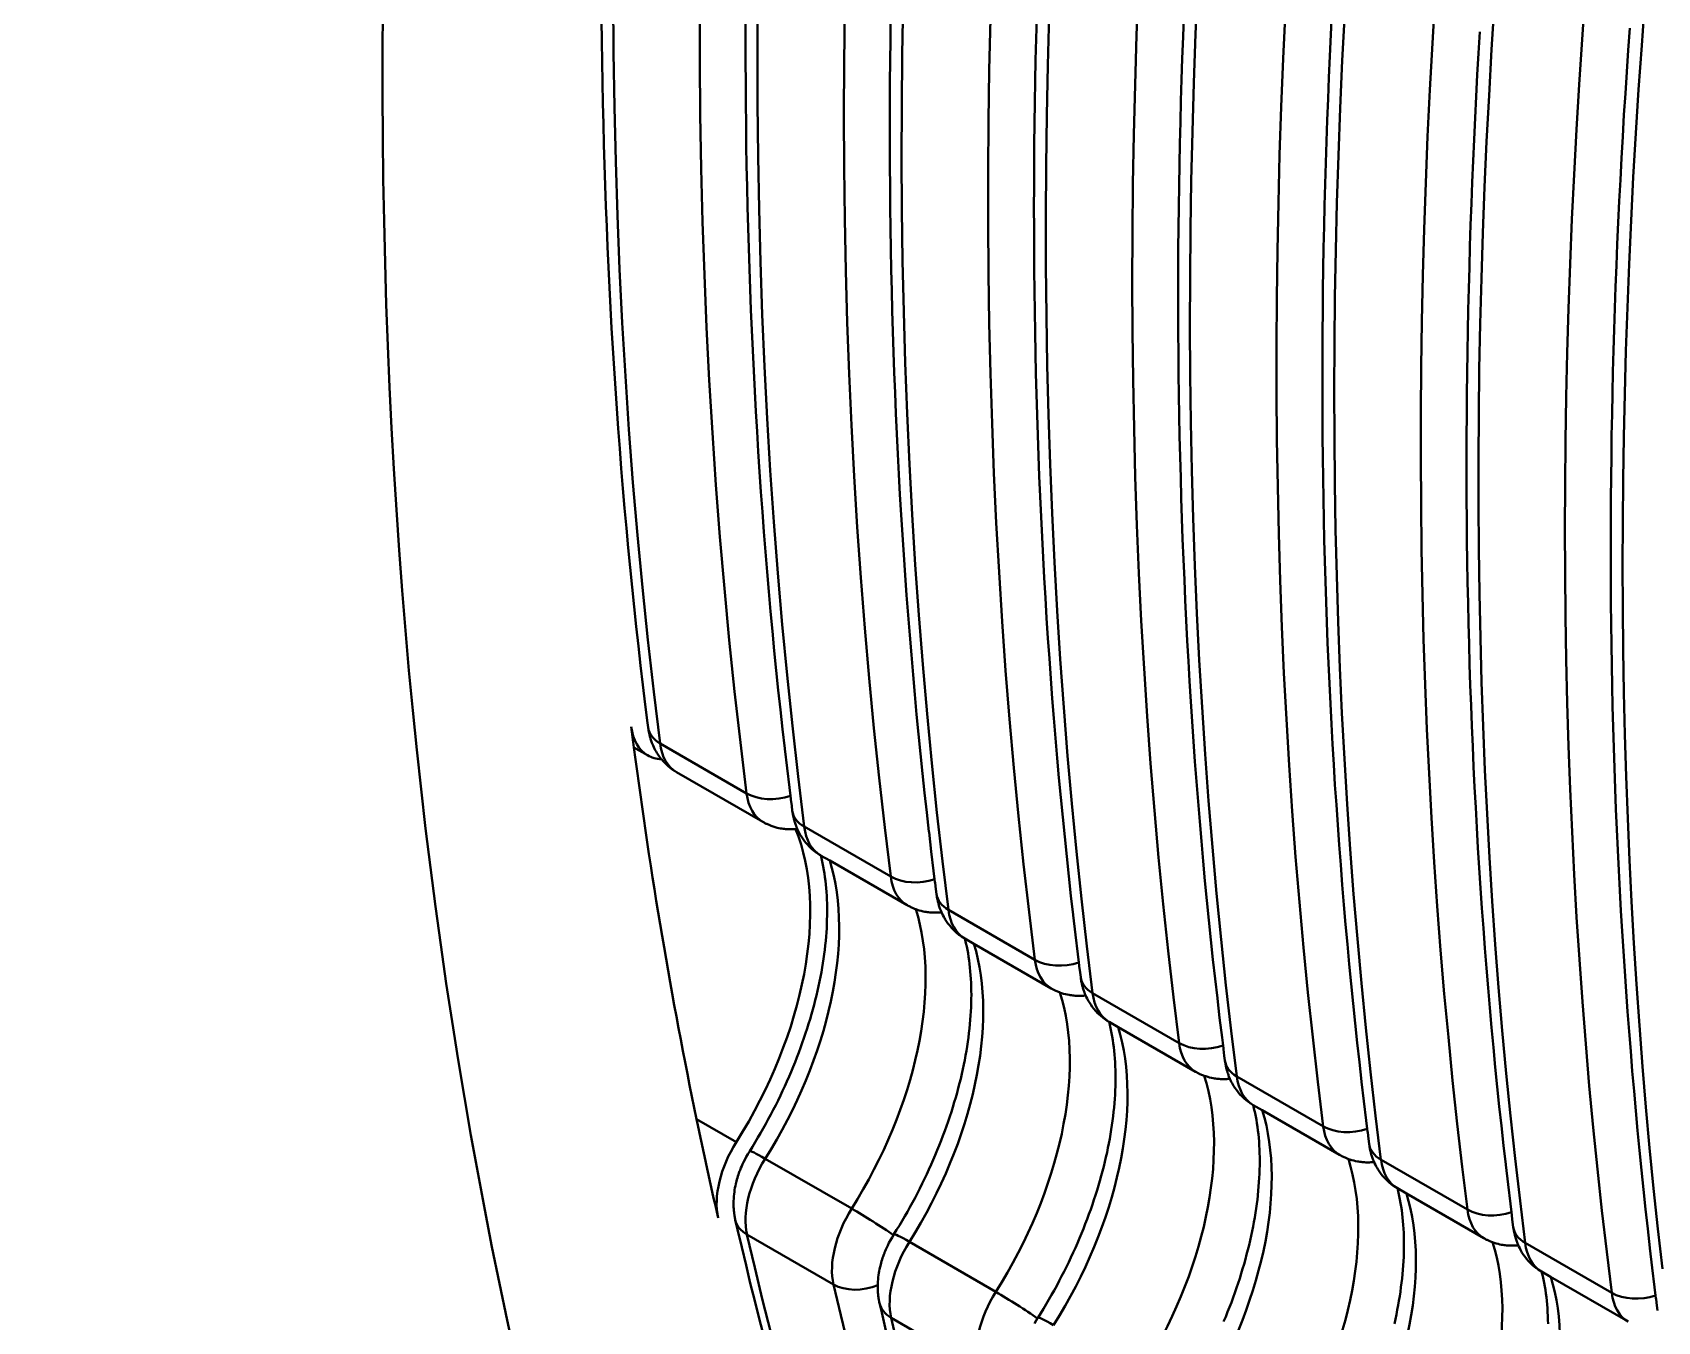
# Model space of a CAD drawing. Header units: millimetres. Extents: x 15 to 415, y 5 to 292.
# Drawn here: x 303.073 to 305.065, y 114.084 to 115.664 of the extents above; entities that cross this region are included whole.
import ezdxf

# ---------------------------------------------------------------- set-up
doc = ezdxf.new("R2010")
doc.units = ezdxf.units.MM
doc.layers.add('Geometries', color=7, linetype='Continuous')

msp = doc.modelspace()

# ---------------------------------------------------------------- linework, layer by layer
at = {"layer": 'Geometries', "linetype": 'Continuous', "lineweight": 40}
for p, q in [((303.9484, 114.7313), (303.8423, 114.7925)), ((303.8102, 114.7875), (303.827, 114.7779)), ((303.8624, 114.7574), (303.9684, 114.6962)), ((304.0022, 114.7282), (304.0026, 114.7249)), ((304.0028, 114.7238), (304.0026, 114.7249)), ((304.1252, 114.6292), (304.0191, 114.6905)), ((304.0391, 114.6554), (304.0392, 114.6553)), ((304.0392, 114.6553), (304.0503, 114.6489)), ((304.0503, 114.6489), (304.1452, 114.5941)), ((304.179, 114.6261), (304.1794, 114.6228)), ((304.1795, 114.6217), (304.1794, 114.6228)), ((304.3019, 114.5272), (304.1959, 114.5884)), ((304.2159, 114.5533), (304.216, 114.5533)), ((304.216, 114.5533), (304.2271, 114.5469)), ((304.2271, 114.5469), (304.322, 114.4921)), ((304.3558, 114.5241), (304.3562, 114.5207)), ((304.3563, 114.5196), (304.3562, 114.5207)), ((304.4787, 114.4251), (304.3726, 114.4863)), ((304.3927, 114.4513), (304.3928, 114.4512)), ((304.3928, 114.4512), (304.4038, 114.4448)), ((304.4038, 114.4448), (304.4988, 114.39)), ((304.5325, 114.422), (304.533, 114.4187)), ((304.5331, 114.4176), (304.533, 114.4187)), ((304.6555, 114.323), (304.5494, 114.3843)), ((304.5695, 114.3492), (304.5696, 114.3491)), ((304.5696, 114.3491), (304.5806, 114.3428)), ((304.5806, 114.3428), (304.6755, 114.288)), ((303.9359, 114.3038), (303.887, 114.332)), ((304.7093, 114.3199), (304.7097, 114.3166)), ((304.7099, 114.3155), (304.7097, 114.3166)), ((304.0773, 114.2222), (303.9712, 114.2834)), ((304.8323, 114.221), (304.7262, 114.2822)), ((304.7463, 114.2471), (304.7464, 114.2471)), ((304.7464, 114.2471), (304.7574, 114.2407)), ((304.7574, 114.2407), (304.8523, 114.1859)), ((304.8861, 114.2179), (304.8865, 114.2145)), ((304.8867, 114.2134), (304.8865, 114.2145)), ((303.9489, 114.1904), (304.055, 114.1292)), ((304.129, 114.1907), (304.1284, 114.1898)), ((304.2541, 114.1201), (304.148, 114.1814)), ((305.009, 114.1189), (304.903, 114.1801)), ((304.923, 114.1451), (304.9231, 114.145)), ((304.9231, 114.145), (304.9342, 114.1386)), ((304.9342, 114.1386), (305.0291, 114.0838)), ((305.0629, 114.1158), (305.0633, 114.1125)), ((305.0634, 114.1114), (305.0633, 114.1125)), ((304.1257, 114.0884), (304.2318, 114.0271)), ((304.3057, 114.0887), (304.3052, 114.0878))]:
    msp.add_line(p, q, dxfattribs=at)
at = {"layer": 'Geometries', "linetype": 'Continuous', "lineweight": 40, "flags": 128}
for points in [[(303.7707, 115.679), (303.771, 115.6535), (303.7713, 115.6281), (303.7717, 115.6027), (303.7722, 115.5773), (303.7728, 115.552), (303.7735, 115.5268), (303.7742, 115.5016), (303.775, 115.4764), (303.7759, 115.4513), (303.7769, 115.4263), (303.7779, 115.4012), (303.7791, 115.3763), (303.7803, 115.3514), (303.7816, 115.3265), (303.783, 115.3017), (303.7844, 115.2769), (303.786, 115.2522), (303.7876, 115.2276), (303.7893, 115.203), (303.791, 115.1784), (303.7929, 115.1539), (303.7948, 115.1295), (303.7968, 115.1051), (303.7989, 115.0808), (303.8011, 115.0565), (303.8033, 115.0322), (303.8057, 115.0081), (303.8081, 114.984), (303.8106, 114.9599), (303.8131, 114.9359), (303.8158, 114.9119), (303.8185, 114.888), (303.8213, 114.8642), (303.8242, 114.8404), (303.827, 114.8179), (303.8277, 114.812)], [(303.9472, 115.6794), (303.9472, 115.6537), (303.9472, 115.6281), (303.9473, 115.6025), (303.9475, 115.5769), (303.9477, 115.5515), (303.9481, 115.526), (303.9485, 115.5006), (303.949, 115.4753), (303.9496, 115.45), (303.9502, 115.4247), (303.951, 115.3995), (303.9518, 115.3744), (303.9527, 115.3492), (303.9537, 115.3242), (303.9547, 115.2992), (303.9559, 115.2742), (303.9571, 115.2493), (303.9584, 115.2245), (303.9597, 115.1996), (303.9612, 115.1749), (303.9627, 115.1502), (303.9643, 115.1255), (303.966, 115.1009), (303.9678, 115.0764), (303.9697, 115.0519), (303.9716, 115.0274), (303.9736, 115.003), (303.9757, 114.9787), (303.9779, 114.9544), (303.9801, 114.9302), (303.9824, 114.906), (303.9848, 114.8819), (303.9873, 114.8578), (303.9899, 114.8338), (303.9925, 114.8099), (303.9952, 114.7864)], [(304.125, 115.6804), (304.1247, 115.6546), (304.1244, 115.6288), (304.1242, 115.603), (304.124, 115.5773), (304.124, 115.5516), (304.124, 115.526), (304.1241, 115.5004), (304.1243, 115.4749), (304.1245, 115.4494), (304.1249, 115.424), (304.1253, 115.3986), (304.1258, 115.3732), (304.1264, 115.3479), (304.127, 115.3227), (304.1278, 115.2975), (304.1286, 115.2723), (304.1295, 115.2472), (304.1304, 115.2221), (304.1315, 115.1971), (304.1326, 115.1722), (304.1338, 115.1472), (304.1351, 115.1224), (304.1365, 115.0976), (304.138, 115.0728), (304.1395, 115.0481), (304.1411, 115.0235), (304.1428, 114.9989), (304.1446, 114.9743), (304.1464, 114.9498), (304.1484, 114.9254), (304.1504, 114.901), (304.1525, 114.8766), (304.1546, 114.8524), (304.1569, 114.8281), (304.1592, 114.8039), (304.1616, 114.7798), (304.1641, 114.7558), (304.1667, 114.7318), (304.1693, 114.7078), (304.172, 114.6844)], [(304.3041, 115.6822), (304.3034, 115.6562), (304.3028, 115.6302), (304.3023, 115.6043), (304.3018, 115.5784), (304.3014, 115.5525), (304.3011, 115.5267), (304.3009, 115.501), (304.3008, 115.4752), (304.3007, 115.4496), (304.3008, 115.4239), (304.3009, 115.3984), (304.301, 115.3728), (304.3013, 115.3473), (304.3016, 115.3219), (304.3021, 115.2965), (304.3026, 115.2711), (304.3031, 115.2458), (304.3038, 115.2206), (304.3045, 115.1954), (304.3053, 115.1702), (304.3062, 115.1451), (304.3072, 115.1201), (304.3083, 115.0951), (304.3094, 115.0701), (304.3106, 115.0452), (304.3119, 115.0203), (304.3133, 114.9955), (304.3148, 114.9708), (304.3163, 114.9461), (304.3179, 114.9214), (304.3196, 114.8968), (304.3214, 114.8722), (304.3232, 114.8477), (304.3251, 114.8233), (304.3272, 114.7989), (304.3292, 114.7746), (304.3314, 114.7503), (304.3337, 114.7261), (304.336, 114.7019), (304.3384, 114.6778), (304.3409, 114.6537), (304.3435, 114.6297), (304.3461, 114.6057), (304.3488, 114.5823)], [(304.4845, 115.6846), (304.4835, 115.6585), (304.4825, 115.6323), (304.4817, 115.6062), (304.4809, 115.5801), (304.4802, 115.5541), (304.4796, 115.5281), (304.4791, 115.5022), (304.4786, 115.4763), (304.4782, 115.4505), (304.4779, 115.4247), (304.4777, 115.3989), (304.4776, 115.3732), (304.4775, 115.3475), (304.4775, 115.3219), (304.4776, 115.2963), (304.4778, 115.2708), (304.4781, 115.2453), (304.4784, 115.2198), (304.4788, 115.1944), (304.4793, 115.1691), (304.4799, 115.1438), (304.4806, 115.1185), (304.4813, 115.0933), (304.4821, 115.0682), (304.483, 115.0431), (304.484, 115.018), (304.4851, 114.993), (304.4862, 114.968), (304.4874, 114.9431), (304.4887, 114.9183), (304.4901, 114.8935), (304.4915, 114.8687), (304.4931, 114.844), (304.4947, 114.8193), (304.4964, 114.7947), (304.4981, 114.7702), (304.5, 114.7457), (304.5019, 114.7212), (304.5039, 114.6969), (304.506, 114.6725), (304.5082, 114.6482), (304.5104, 114.624), (304.5128, 114.5998), (304.5152, 114.5757), (304.5177, 114.5516), (304.5202, 114.5276), (304.5229, 114.5037), (304.5256, 114.4802)], [(304.6661, 115.6877), (304.6648, 115.6614), (304.6635, 115.6351), (304.6624, 115.6088), (304.6613, 115.5826), (304.6602, 115.5564), (304.6593, 115.5302), (304.6585, 115.5041), (304.6577, 115.4781), (304.657, 115.4521), (304.6564, 115.4261), (304.6558, 115.4001), (304.6554, 115.3742), (304.655, 115.3484), (304.6547, 115.3226), (304.6545, 115.2968), (304.6543, 115.2711), (304.6543, 115.2454), (304.6543, 115.2198), (304.6544, 115.1942), (304.6546, 115.1687), (304.6548, 115.1432), (304.6552, 115.1178), (304.6556, 115.0924), (304.6561, 115.067), (304.6567, 115.0417), (304.6573, 115.0165), (304.6581, 114.9913), (304.6589, 114.9661), (304.6598, 114.941), (304.6608, 114.9159), (304.6618, 114.8909), (304.663, 114.866), (304.6642, 114.8411), (304.6655, 114.8162), (304.6668, 114.7914), (304.6683, 114.7666), (304.6698, 114.7419), (304.6715, 114.7173), (304.6731, 114.6927), (304.6749, 114.6681), (304.6768, 114.6436), (304.6787, 114.6192), (304.6807, 114.5948), (304.6828, 114.5705), (304.685, 114.5462), (304.6872, 114.5219), (304.6895, 114.4978), (304.692, 114.4736), (304.6944, 114.4496), (304.697, 114.4256), (304.6997, 114.4016), (304.7023, 114.3782)], [(305.0312, 115.6692), (305.0293, 115.6425), (305.0275, 115.616), (305.0258, 115.5894), (305.0241, 115.5629), (305.0226, 115.5364), (305.0211, 115.51), (305.0197, 115.4836), (305.0183, 115.4573), (305.0171, 115.431), (305.0159, 115.4047), (305.0148, 115.3785), (305.0138, 115.3523), (305.0129, 115.3261), (305.012, 115.3), (305.0112, 115.274), (305.0105, 115.2479), (305.0099, 115.222), (305.0094, 115.196), (305.0089, 115.1701), (305.0086, 115.1443), (305.0083, 115.1185), (305.008, 115.0927), (305.0079, 115.067), (305.0078, 115.0413), (305.0079, 115.0157), (305.008, 114.9901), (305.0081, 114.9646), (305.0084, 114.9391), (305.0087, 114.9136), (305.0092, 114.8882), (305.0097, 114.8629), (305.0102, 114.8376), (305.0109, 114.8123), (305.0116, 114.7871), (305.0125, 114.762), (305.0133, 114.7369), (305.0143, 114.7118), (305.0154, 114.6868), (305.0165, 114.6618), (305.0177, 114.6369), (305.019, 114.6121), (305.0204, 114.5873), (305.0219, 114.5625), (305.0234, 114.5378), (305.025, 114.5132), (305.0267, 114.4885), (305.0285, 114.464), (305.0303, 114.4395), (305.0323, 114.4151), (305.0343, 114.3907), (305.0364, 114.3663), (305.0385, 114.342), (305.0408, 114.3178), (305.0431, 114.2936), (305.0455, 114.2695), (305.048, 114.2455), (305.0506, 114.2214), (305.0532, 114.1975), (305.0559, 114.174)], [(304.8474, 115.665), (304.8458, 115.6385), (304.8443, 115.6121), (304.8429, 115.5857), (304.8416, 115.5593), (304.8403, 115.533), (304.8391, 115.5067), (304.838, 115.4805), (304.837, 115.4543), (304.8361, 115.4282), (304.8352, 115.4021), (304.8345, 115.376), (304.8338, 115.35), (304.8331, 115.324), (304.8326, 115.2981), (304.8322, 115.2722), (304.8318, 115.2463), (304.8315, 115.2205), (304.8313, 115.1948), (304.8311, 115.1691), (304.8311, 115.1434), (304.8311, 115.1178), (304.8312, 115.0922), (304.8314, 115.0666), (304.8316, 115.0411), (304.832, 115.0157), (304.8324, 114.9903), (304.8329, 114.965), (304.8335, 114.9397), (304.8341, 114.9144), (304.8349, 114.8892), (304.8357, 114.864), (304.8366, 114.8389), (304.8375, 114.8139), (304.8386, 114.7889), (304.8397, 114.7639), (304.841, 114.739), (304.8423, 114.7141), (304.8436, 114.6893), (304.8451, 114.6646), (304.8466, 114.6399), (304.8482, 114.6152), (304.8499, 114.5906), (304.8517, 114.5661), (304.8535, 114.5416), (304.8555, 114.5171), (304.8575, 114.4927), (304.8596, 114.4684), (304.8617, 114.4441), (304.864, 114.4199), (304.8663, 114.3957), (304.8687, 114.3716), (304.8712, 114.3475), (304.8738, 114.3235), (304.8764, 114.2995), (304.8791, 114.2761)], [(303.8278, 114.8116), (303.828, 114.81), (303.8283, 114.8083), (303.8285, 114.8071), (303.8287, 114.8061), (303.8289, 114.8053), (303.829, 114.8047), (303.8292, 114.8039), (303.8294, 114.8029), (303.8297, 114.8017), (303.8299, 114.8007), (303.8302, 114.7998), (303.8305, 114.7989), (303.8307, 114.798), (303.8311, 114.7967), (303.8315, 114.7955), (303.832, 114.7944), (303.8323, 114.7933), (303.833, 114.7917), (303.8337, 114.79), (303.8346, 114.7881), (303.8356, 114.786), (303.8365, 114.7842), (303.8374, 114.7826), (303.8384, 114.781), (303.84, 114.7785), (303.8418, 114.7759), (303.8438, 114.7733)], [(303.8438, 114.7733), (303.8439, 114.7732), (303.8461, 114.7706), (303.8485, 114.7681), (303.8518, 114.765), (303.8553, 114.7622), (303.8569, 114.761), (303.8584, 114.7599), (303.8589, 114.7596), (303.8594, 114.7593), (303.8601, 114.7588), (303.8611, 114.7582), (303.8624, 114.7574)], [(303.9952, 114.7864), (303.9953, 114.786), (303.9981, 114.7621), (304.001, 114.7383), (304.0022, 114.7282)], [(304.0028, 114.7238), (304.0038, 114.7159), (304.0045, 114.7099)], [(303.9684, 114.6962), (303.9698, 114.6954), (303.9709, 114.6949), (303.9717, 114.6944), (303.9724, 114.6941), (303.9731, 114.6938), (303.9759, 114.6925), (303.9784, 114.6915), (303.981, 114.6906), (303.9834, 114.6899), (303.9858, 114.6892), (303.988, 114.6887), (303.9902, 114.6883), (303.9917, 114.688), (303.9932, 114.6878), (303.9947, 114.6876), (303.9962, 114.6875), (303.9976, 114.6873), (303.999, 114.6873), (304.0005, 114.6872), (304.0026, 114.6872), (304.0048, 114.6872), (304.0067, 114.6873), (304.0079, 114.6874), (304.0083, 114.6874)], [(304.0046, 114.7096), (304.0048, 114.7079), (304.0051, 114.7063), (304.0053, 114.705), (304.0055, 114.7041), (304.0056, 114.7033), (304.0058, 114.7026), (304.0059, 114.7018), (304.0062, 114.7008), (304.0065, 114.6996), (304.0067, 114.6987), (304.007, 114.6978), (304.0072, 114.6969), (304.0075, 114.6959), (304.0079, 114.6947), (304.0083, 114.6934), (304.0087, 114.6923), (304.0091, 114.6913), (304.0097, 114.6897), (304.0104, 114.688), (304.0106, 114.6876)], [(304.0083, 114.6874), (304.0089, 114.6874), (304.0096, 114.6875), (304.0106, 114.6876)], [(304.0106, 114.6876), (304.0113, 114.686), (304.0123, 114.6839), (304.0133, 114.6821), (304.0142, 114.6805), (304.0152, 114.6789), (304.0168, 114.6764), (304.0185, 114.6739), (304.0207, 114.6711), (304.0229, 114.6685), (304.0252, 114.6661), (304.0286, 114.6629), (304.0321, 114.6601), (304.0336, 114.6589), (304.0352, 114.6578), (304.0357, 114.6575), (304.0362, 114.6572), (304.0369, 114.6567), (304.0379, 114.6561), (304.0391, 114.6554)], [(304.172, 114.6844), (304.1721, 114.6839), (304.1749, 114.6601), (304.1777, 114.6363), (304.179, 114.6261)], [(304.0393, 114.6553), (304.0397, 114.6537), (304.0406, 114.6497), (304.0415, 114.6456), (304.0423, 114.6415), (304.0431, 114.6372), (304.0438, 114.6329), (304.0444, 114.6286), (304.045, 114.6242), (304.0455, 114.6196), (304.046, 114.6151), (304.0463, 114.6104), (304.0466, 114.6058), (304.0469, 114.601), (304.0471, 114.5962), (304.0472, 114.5913), (304.0472, 114.5864), (304.0472, 114.5814), (304.047, 114.5763), (304.0469, 114.5712), (304.0466, 114.566), (304.0463, 114.5608), (304.0459, 114.5556), (304.0454, 114.5503), (304.0449, 114.5449), (304.0443, 114.5395), (304.0436, 114.5341), (304.0428, 114.5286), (304.042, 114.5231), (304.0411, 114.5176), (304.0401, 114.512), (304.039, 114.5064), (304.0379, 114.5007), (304.0367, 114.495), (304.0355, 114.4893), (304.0341, 114.4836), (304.0327, 114.4779), (304.0312, 114.4721), (304.0296, 114.4663), (304.028, 114.4605), (304.0263, 114.4546), (304.0245, 114.4488), (304.0227, 114.4429), (304.0208, 114.4371), (304.0188, 114.4312), (304.0167, 114.4253), (304.0146, 114.4194), (304.0124, 114.4135), (304.0102, 114.4076), (304.0079, 114.4017), (304.0055, 114.3959), (304.003, 114.39), (304.0005, 114.3841), (303.9979, 114.3782), (303.9953, 114.3724), (303.9926, 114.3665), (303.9898, 114.3607), (303.987, 114.3549), (303.9841, 114.3491), (303.9811, 114.3433), (303.9781, 114.3376), (303.975, 114.3319), (303.9719, 114.3262), (303.9687, 114.3205), (303.9655, 114.3148), (303.9622, 114.3092), (303.9589, 114.3036), (303.9555, 114.2981), (303.9522, 114.2928)], [(304.1795, 114.6217), (304.1805, 114.6138), (304.1813, 114.6078)], [(304.1452, 114.5941), (304.1466, 114.5934), (304.1477, 114.5928), (304.1485, 114.5924), (304.1492, 114.592), (304.1499, 114.5917), (304.1527, 114.5904), (304.1552, 114.5894), (304.1558, 114.5892)], [(304.1813, 114.6075), (304.1816, 114.6058), (304.1818, 114.6042), (304.1821, 114.6029), (304.1822, 114.602), (304.1824, 114.6012), (304.1825, 114.6005), (304.1827, 114.5998), (304.183, 114.5987), (304.1833, 114.5976), (304.1835, 114.5966), (304.1838, 114.5957), (304.184, 114.5948), (304.1843, 114.5938), (304.1847, 114.5926), (304.1851, 114.5914), (304.1855, 114.5902), (304.1859, 114.5892), (304.1865, 114.5876), (304.1872, 114.5859), (304.1874, 114.5856)], [(304.1558, 114.5892), (304.1578, 114.5885), (304.1602, 114.5878), (304.1626, 114.5871), (304.1648, 114.5866), (304.167, 114.5862), (304.1685, 114.5859), (304.17, 114.5857), (304.1715, 114.5855), (304.173, 114.5854), (304.1744, 114.5853), (304.1757, 114.5852), (304.1773, 114.5851), (304.1794, 114.5851), (304.1815, 114.5851), (304.1835, 114.5852), (304.1847, 114.5853), (304.1857, 114.5854), (304.1864, 114.5854), (304.1874, 114.5855)], [(304.1874, 114.5856), (304.1881, 114.5839), (304.1891, 114.5819), (304.1901, 114.5801), (304.191, 114.5785), (304.1919, 114.5768), (304.1935, 114.5743), (304.1953, 114.5718), (304.1974, 114.5691), (304.1997, 114.5664), (304.202, 114.564), (304.2054, 114.5609), (304.2088, 114.558), (304.2104, 114.5569), (304.212, 114.5558), (304.2125, 114.5555), (304.213, 114.5551), (304.2137, 114.5547), (304.2147, 114.5541), (304.2159, 114.5533)], [(304.3488, 114.5823), (304.3488, 114.5818), (304.3516, 114.558), (304.3545, 114.5342), (304.3558, 114.5241)], [(304.216, 114.5533), (304.2164, 114.5516), (304.2174, 114.5476), (304.2183, 114.5436), (304.2191, 114.5394), (304.2199, 114.5352), (304.2206, 114.5309), (304.2212, 114.5265), (304.2218, 114.5221), (304.2223, 114.5176), (304.2227, 114.513), (304.2231, 114.5084), (304.2234, 114.5037), (304.2237, 114.4989), (304.2238, 114.4941), (304.2239, 114.4892), (304.224, 114.4843), (304.2239, 114.4793), (304.2238, 114.4742), (304.2236, 114.4691), (304.2234, 114.464), (304.2231, 114.4588), (304.2227, 114.4535), (304.2222, 114.4482), (304.2217, 114.4429), (304.221, 114.4375), (304.2204, 114.432), (304.2196, 114.4266), (304.2188, 114.4211), (304.2179, 114.4155), (304.2169, 114.4099), (304.2158, 114.4043), (304.2147, 114.3987), (304.2135, 114.393), (304.2122, 114.3873), (304.2109, 114.3815), (304.2095, 114.3758), (304.208, 114.37), (304.2064, 114.3642), (304.2048, 114.3584), (304.2031, 114.3526), (304.2013, 114.3467), (304.1995, 114.3409), (304.1976, 114.335), (304.1956, 114.3291), (304.1935, 114.3232), (304.1914, 114.3174), (304.1892, 114.3115), (304.187, 114.3056), (304.1846, 114.2997), (304.1822, 114.2938), (304.1798, 114.2879), (304.1773, 114.282), (304.1747, 114.2762), (304.172, 114.2703), (304.1693, 114.2645), (304.1666, 114.2587), (304.1637, 114.2528), (304.1608, 114.247), (304.1579, 114.2413), (304.1549, 114.2355), (304.1518, 114.2298), (304.1487, 114.2241), (304.1455, 114.2184), (304.1423, 114.2128), (304.139, 114.2072), (304.1357, 114.2016), (304.1323, 114.196), (304.129, 114.1907)], [(304.3563, 114.5196), (304.3573, 114.5117), (304.3581, 114.5058)], [(304.3581, 114.5055), (304.3584, 114.5038), (304.3586, 114.5021), (304.3588, 114.5009), (304.359, 114.4999), (304.3592, 114.4991), (304.3593, 114.4985), (304.3595, 114.4977), (304.3597, 114.4967), (304.36, 114.4955), (304.3603, 114.4946), (304.3605, 114.4936), (304.3608, 114.4927), (304.3611, 114.4918), (304.3615, 114.4906), (304.3619, 114.4893), (304.3623, 114.4882), (304.3627, 114.4871), (304.3633, 114.4855), (304.364, 114.4839), (304.3642, 114.4835)], [(304.322, 114.4921), (304.3233, 114.4913), (304.3244, 114.4907), (304.3252, 114.4903), (304.3259, 114.49), (304.3266, 114.4896), (304.3294, 114.4884), (304.332, 114.4874), (304.3326, 114.4871)], [(304.3326, 114.4871), (304.3345, 114.4865), (304.3369, 114.4857), (304.3393, 114.4851), (304.3416, 114.4846), (304.3438, 114.4841), (304.3453, 114.4839), (304.3468, 114.4837), (304.3483, 114.4835), (304.3497, 114.4833), (304.3512, 114.4832), (304.3525, 114.4831), (304.3541, 114.4831), (304.3562, 114.483), (304.3583, 114.4831), (304.3602, 114.4832), (304.3614, 114.4832), (304.3625, 114.4833), (304.3632, 114.4834), (304.3642, 114.4835)], [(304.3642, 114.4835), (304.3649, 114.4819), (304.3659, 114.4798), (304.3668, 114.478), (304.3677, 114.4764), (304.3687, 114.4748), (304.3703, 114.4723), (304.3721, 114.4697), (304.3742, 114.467), (304.3765, 114.4644), (304.3788, 114.4619), (304.3822, 114.4588), (304.3856, 114.456), (304.3872, 114.4548), (304.3888, 114.4537), (304.3892, 114.4534), (304.3897, 114.4531), (304.3904, 114.4526), (304.3914, 114.452), (304.3927, 114.4513)], [(304.5256, 114.4802), (304.5256, 114.4798), (304.5284, 114.4559), (304.5313, 114.4321), (304.5325, 114.422)], [(304.3928, 114.4512), (304.3932, 114.4496), (304.3942, 114.4456), (304.3951, 114.4415), (304.3959, 114.4373), (304.3967, 114.4331), (304.3974, 114.4288), (304.398, 114.4245), (304.3986, 114.42), (304.3991, 114.4155), (304.3995, 114.411), (304.3999, 114.4063), (304.4002, 114.4016), (304.4004, 114.3969), (304.4006, 114.392), (304.4007, 114.3872), (304.4007, 114.3822), (304.4007, 114.3772), (304.4006, 114.3722), (304.4004, 114.3671), (304.4002, 114.3619), (304.3998, 114.3567), (304.3994, 114.3515), (304.399, 114.3462), (304.3984, 114.3408), (304.3978, 114.3354), (304.3971, 114.33), (304.3964, 114.3245), (304.3955, 114.319), (304.3946, 114.3134), (304.3937, 114.3079), (304.3926, 114.3022), (304.3915, 114.2966), (304.3903, 114.2909), (304.389, 114.2852), (304.3877, 114.2795), (304.3862, 114.2737), (304.3848, 114.268), (304.3832, 114.2622), (304.3816, 114.2563), (304.3799, 114.2505), (304.3781, 114.2447), (304.3762, 114.2388), (304.3743, 114.2329), (304.3723, 114.2271), (304.3703, 114.2212), (304.3682, 114.2153), (304.366, 114.2094), (304.3637, 114.2035), (304.3614, 114.1976), (304.359, 114.1917), (304.3566, 114.1859), (304.354, 114.18), (304.3515, 114.1741), (304.3488, 114.1683), (304.3461, 114.1624), (304.3433, 114.1566), (304.3405, 114.1508), (304.3376, 114.145), (304.3347, 114.1392), (304.3317, 114.1335), (304.3286, 114.1277), (304.3255, 114.122), (304.3223, 114.1164), (304.3191, 114.1107), (304.3158, 114.1051), (304.3124, 114.0995), (304.3091, 114.094), (304.3057, 114.0887)], [(304.5331, 114.4176), (304.5341, 114.4097), (304.5349, 114.4037)], [(304.5349, 114.4034), (304.5351, 114.4017), (304.5354, 114.4001), (304.5356, 114.3988), (304.5358, 114.3979), (304.536, 114.3971), (304.5361, 114.3964), (304.5363, 114.3956), (304.5365, 114.3946), (304.5368, 114.3934), (304.5371, 114.3925), (304.5373, 114.3916), (304.5376, 114.3907), (304.5379, 114.3897), (304.5382, 114.3885), (304.5387, 114.3873), (304.5391, 114.3861), (304.5394, 114.3851), (304.5401, 114.3835), (304.5408, 114.3818), (304.5409, 114.3814)], [(304.4988, 114.39), (304.5001, 114.3893), (304.5012, 114.3887), (304.502, 114.3883), (304.5027, 114.3879), (304.5034, 114.3876), (304.5062, 114.3863), (304.5087, 114.3853), (304.5094, 114.3851)], [(304.5094, 114.3851), (304.5113, 114.3844), (304.5137, 114.3837), (304.5161, 114.383), (304.5184, 114.3825), (304.5206, 114.3821), (304.522, 114.3818), (304.5235, 114.3816), (304.525, 114.3814), (304.5265, 114.3813), (304.5279, 114.3812), (304.5293, 114.3811), (304.5308, 114.381), (304.533, 114.381), (304.5351, 114.381), (304.537, 114.3811), (304.5382, 114.3812), (304.5393, 114.3812), (304.5399, 114.3813), (304.5409, 114.3814)], [(304.5409, 114.3814), (304.5417, 114.3798), (304.5427, 114.3778), (304.5436, 114.3759), (304.5445, 114.3743), (304.5455, 114.3727), (304.5471, 114.3702), (304.5489, 114.3677), (304.551, 114.3649), (304.5533, 114.3623), (304.5556, 114.3599), (304.5589, 114.3567), (304.5624, 114.3539), (304.564, 114.3528), (304.5655, 114.3517), (304.566, 114.3513), (304.5665, 114.351), (304.5672, 114.3506), (304.5682, 114.3499), (304.5695, 114.3492)], [(304.7023, 114.3782), (304.7024, 114.3777), (304.7052, 114.3539), (304.7081, 114.3301), (304.7093, 114.3199)], [(304.5696, 114.3491), (304.57, 114.3475), (304.5709, 114.3435), (304.5716, 114.3407)], [(304.5716, 114.3407), (304.5718, 114.3394), (304.5727, 114.3353), (304.5734, 114.3311), (304.5741, 114.3268), (304.5748, 114.3224), (304.5753, 114.318), (304.5759, 114.3135), (304.5763, 114.3089), (304.5767, 114.3043), (304.577, 114.2996), (304.5772, 114.2948), (304.5774, 114.29), (304.5775, 114.2851), (304.5775, 114.2802), (304.5775, 114.2752), (304.5774, 114.2701), (304.5772, 114.265), (304.5769, 114.2599), (304.5766, 114.2547), (304.5762, 114.2494), (304.5757, 114.2441), (304.5752, 114.2388), (304.5751, 114.238)], [(304.7099, 114.3155), (304.7109, 114.3076), (304.7116, 114.3016)], [(304.7117, 114.3013), (304.7119, 114.2996), (304.7122, 114.298), (304.7124, 114.2968), (304.7126, 114.2958), (304.7127, 114.295), (304.7129, 114.2944), (304.713, 114.2936), (304.7133, 114.2925), (304.7136, 114.2914), (304.7138, 114.2904), (304.7141, 114.2895), (304.7143, 114.2886), (304.7146, 114.2876), (304.715, 114.2864), (304.7154, 114.2852), (304.7158, 114.2841), (304.7162, 114.283), (304.7169, 114.2814), (304.7176, 114.2797), (304.7177, 114.2794)], [(303.9522, 114.2928), (303.9499, 114.289), (303.9479, 114.2855), (303.9462, 114.2822), (303.9447, 114.2792), (303.9434, 114.2765), (303.9424, 114.2741), (303.9415, 114.2721), (303.9409, 114.2707), (303.9405, 114.2695), (303.9401, 114.2686), (303.9399, 114.268), (303.9395, 114.267), (303.939, 114.2656), (303.9384, 114.2639), (303.9378, 114.2619), (303.9372, 114.2598), (303.9366, 114.2578), (303.936, 114.2557), (303.9353, 114.2527), (303.9347, 114.25), (303.9342, 114.2477), (303.9338, 114.2454), (303.9334, 114.2427), (303.9331, 114.24), (303.9328, 114.2376), (303.9326, 114.2348), (303.9325, 114.2314), (303.9324, 114.2278), (303.9325, 114.2251), (303.9325, 114.2236), (303.9326, 114.2225), (303.9327, 114.2211), (303.9329, 114.2193), (303.933, 114.2179), (303.9331, 114.2168), (303.9333, 114.2159), (303.9333, 114.2154), (303.9334, 114.2148), (303.9335, 114.2139), (303.9337, 114.213), (303.9339, 114.2121), (303.934, 114.2116), (303.934, 114.2111), (303.9342, 114.2105), (303.9344, 114.2096), (303.9346, 114.2084)], [(304.6755, 114.288), (304.6769, 114.2872), (304.678, 114.2866), (304.6788, 114.2862), (304.6795, 114.2858), (304.6802, 114.2855), (304.683, 114.2843), (304.6855, 114.2833), (304.6862, 114.283)], [(304.6862, 114.283), (304.6881, 114.2823), (304.6905, 114.2816), (304.6929, 114.281), (304.6951, 114.2804), (304.6973, 114.28), (304.6988, 114.2798), (304.7003, 114.2795), (304.7018, 114.2794), (304.7033, 114.2792), (304.7047, 114.2791), (304.7061, 114.279), (304.7076, 114.2789), (304.7097, 114.2789), (304.7119, 114.2789), (304.7138, 114.279), (304.715, 114.2791), (304.716, 114.2792), (304.7167, 114.2792), (304.7177, 114.2794)], [(304.7177, 114.2794), (304.7184, 114.2778), (304.7194, 114.2757), (304.7204, 114.2739), (304.7213, 114.2723), (304.7223, 114.2707), (304.7239, 114.2682), (304.7257, 114.2656), (304.7278, 114.2629), (304.73, 114.2603), (304.7324, 114.2578), (304.7357, 114.2547), (304.7392, 114.2518), (304.7407, 114.2507), (304.7423, 114.2496), (304.7428, 114.2493), (304.7433, 114.2489), (304.744, 114.2485), (304.745, 114.2479), (304.7463, 114.2471)], [(304.8791, 114.2761), (304.8792, 114.2757), (304.882, 114.2518), (304.8848, 114.228), (304.8861, 114.2179)], [(304.5751, 114.238), (304.5746, 114.2334), (304.5739, 114.2279), (304.5731, 114.2224), (304.5723, 114.2169), (304.5714, 114.2114), (304.5704, 114.2058), (304.5694, 114.2002), (304.5682, 114.1945), (304.5671, 114.1889), (304.5658, 114.1832), (304.5644, 114.1774), (304.563, 114.1717), (304.5615, 114.1659), (304.56, 114.1601), (304.5583, 114.1543), (304.5566, 114.1484), (304.5549, 114.1426), (304.553, 114.1367), (304.5511, 114.1309), (304.5491, 114.125), (304.5471, 114.1191), (304.545, 114.1132), (304.5428, 114.1073), (304.5405, 114.1015), (304.5382, 114.0956), (304.5358, 114.0897), (304.5333, 114.0838)], [(304.7464, 114.2471), (304.7468, 114.2455), (304.7477, 114.2415), (304.7486, 114.2374), (304.7494, 114.2332), (304.7502, 114.229), (304.7509, 114.2247), (304.7516, 114.2203), (304.7521, 114.2159), (304.7526, 114.2114), (304.7531, 114.2068), (304.7534, 114.2022), (304.7538, 114.1975), (304.754, 114.1927), (304.7542, 114.1879), (304.7543, 114.183), (304.7543, 114.1781), (304.7543, 114.1731), (304.7541, 114.1681), (304.754, 114.163), (304.7537, 114.1578), (304.7534, 114.1526), (304.753, 114.1473), (304.7525, 114.142), (304.752, 114.1367), (304.7514, 114.1313), (304.7507, 114.1259), (304.7499, 114.1204), (304.7491, 114.1149), (304.7482, 114.1093), (304.7472, 114.1037), (304.7462, 114.0981), (304.745, 114.0925), (304.7438, 114.0868), (304.7426, 114.0811)], [(303.9346, 114.2084), (303.9373, 114.1968), (303.9425, 114.1748), (303.9477, 114.1528), (303.953, 114.131), (303.9584, 114.1092), (303.9639, 114.0874), (303.9695, 114.0657)], [(304.8867, 114.2134), (304.8876, 114.2055), (304.8884, 114.1996)], [(304.8884, 114.1993), (304.8887, 114.1976), (304.8889, 114.196), (304.8892, 114.1947), (304.8893, 114.1938), (304.8895, 114.1929), (304.8897, 114.1923), (304.8898, 114.1915), (304.8901, 114.1905), (304.8904, 114.1893), (304.8906, 114.1884), (304.8909, 114.1874), (304.8911, 114.1866), (304.8914, 114.1856), (304.8918, 114.1844), (304.8922, 114.1831), (304.8926, 114.182), (304.893, 114.181), (304.8936, 114.1793), (304.8943, 114.1777), (304.8945, 114.1773)], [(304.1284, 114.1898), (304.1267, 114.187), (304.1247, 114.1834), (304.1229, 114.1801), (304.1214, 114.1771), (304.1202, 114.1744), (304.1191, 114.1721), (304.1183, 114.1701), (304.1177, 114.1686), (304.1173, 114.1674), (304.1169, 114.1666), (304.1167, 114.1659), (304.1163, 114.1649), (304.1158, 114.1635), (304.1152, 114.1618), (304.1146, 114.1598), (304.114, 114.1578), (304.1134, 114.1557), (304.1128, 114.1536), (304.1121, 114.1507), (304.1115, 114.148), (304.111, 114.1456), (304.1106, 114.1434), (304.1102, 114.1406), (304.1099, 114.138), (304.1096, 114.1355), (304.1094, 114.1327), (304.1092, 114.1293), (304.1092, 114.1285)], [(304.8523, 114.1859), (304.8537, 114.1851), (304.8548, 114.1845), (304.8556, 114.1841), (304.8563, 114.1838), (304.857, 114.1834), (304.8598, 114.1822), (304.8623, 114.1812), (304.8629, 114.1809)], [(304.8629, 114.1809), (304.8649, 114.1803), (304.8673, 114.1795), (304.8697, 114.1789), (304.8719, 114.1784), (304.8741, 114.1779), (304.8756, 114.1777), (304.8771, 114.1775), (304.8786, 114.1773), (304.8801, 114.1771), (304.8815, 114.177), (304.8828, 114.1769), (304.8844, 114.1769), (304.8865, 114.1769), (304.8886, 114.1769), (304.8906, 114.177), (304.8918, 114.177), (304.8928, 114.1771), (304.8935, 114.1772), (304.8945, 114.1773)], [(304.8945, 114.1773), (304.8952, 114.1757), (304.8962, 114.1736), (304.8972, 114.1718), (304.8981, 114.1702), (304.899, 114.1686), (304.9006, 114.1661), (304.9024, 114.1635), (304.9045, 114.1608), (304.9068, 114.1582), (304.9091, 114.1557), (304.9125, 114.1526), (304.916, 114.1498), (304.9175, 114.1486), (304.9191, 114.1475), (304.9196, 114.1472), (304.9201, 114.1469), (304.9208, 114.1464), (304.9218, 114.1458), (304.923, 114.1451)], [(305.0559, 114.174), (305.0559, 114.1736), (305.0587, 114.1497), (305.0616, 114.126), (305.0629, 114.1158)], [(304.9231, 114.145), (304.9235, 114.1434), (304.9245, 114.1394), (304.9254, 114.1353), (304.9262, 114.1312), (304.927, 114.1269), (304.9277, 114.1226), (304.9283, 114.1183), (304.9289, 114.1138), (304.9294, 114.1093), (304.9299, 114.1048), (304.9302, 114.1001), (304.9305, 114.0954), (304.9308, 114.0907), (304.9309, 114.0859), (304.931, 114.081)], [(304.1092, 114.1285), (304.1092, 114.1257), (304.1092, 114.123), (304.1093, 114.1216), (304.1094, 114.1205), (304.1095, 114.1191), (304.1096, 114.1173), (304.1098, 114.1158), (304.1099, 114.1147), (304.11, 114.1138), (304.1101, 114.1133), (304.1102, 114.1127), (304.1103, 114.1119), (304.1105, 114.1109), (304.1106, 114.11), (304.1107, 114.1095), (304.1108, 114.109), (304.111, 114.1084), (304.1111, 114.1075), (304.1114, 114.1063)], [(304.1114, 114.1063), (304.1141, 114.0947), (304.1193, 114.0727)], [(305.0634, 114.1114), (305.0644, 114.1035), (305.0652, 114.0975)], [(304.3052, 114.0878), (304.3035, 114.0849), (304.3015, 114.0814)]]:
    msp.add_lwpolyline(points, dxfattribs=at)
at = {"layer": 'Geometries', "linetype": 'Continuous', "lineweight": 40}
for centre, major_axis, ratio, start_param, end_param in [((309.9369, 119.3218), (4.55, 7.8808), 0.57735, 1.273095, 3.063906), ((309.9722, 119.3014), (-4.375, -7.5777), 0.57735, 4.442583, 5.633952), ((310.0783, 119.2402), (4.375, 7.5777), 0.57735, 1.320808, 2.49236), ((310.149, 119.1994), (-4.375, -7.5777), 0.57735, 4.475742, 5.633952), ((310.2551, 119.1381), (4.375, 7.5777), 0.57735, 1.354368, 2.49236), ((310.3258, 119.0973), (-4.375, -7.5777), 0.57735, 4.509586, 5.633952), ((310.4318, 119.0361), (4.375, 7.5777), 0.57735, 1.388665, 2.49236), ((310.5026, 118.9952), (-4.375, -7.5777), 0.57735, 4.544204, 5.633952), ((310.6086, 118.934), (4.375, 7.5777), 0.57735, 1.423793, 2.49236), ((310.6793, 118.8932), (-4.375, -7.5777), 0.57735, 4.579694, 5.633952), ((310.7854, 118.8319), (4.375, 7.5777), 0.57735, 1.459862, 2.49236), ((310.8561, 118.7911), (-4.375, -7.5777), 0.57735, 4.616175, 5.633952), ((310.9622, 118.7299), (4.375, 7.5777), 0.57735, 1.497004, 2.49236), ((311.0329, 118.6891), (-4.375, -7.5777), 0.57735, 4.653787, 5.633952), ((311.139, 118.6278), (4.375, 7.5777), 0.57735, 1.535375, 2.49236), ((311.2097, 118.587), (-4.375, -7.5777), 0.57735, 4.692703, 5.623349), ((307.957, 120.4649), (4.55, 7.8808), 0.57735, 2.636113, 3.141593), ((309.9369, 119.3218), (-4.375, -7.5777), 0.57735, 5.633952, 5.637808), ((303.877, 114.8645), (0.05, 0.0866), 0.57735, 2.49236, 3.141593), ((303.8773, 114.8183), (-0.0496, -0.0063), 0.650379, 0.000006, 0.707389), ((303.9124, 114.844), (-0.05, -0.0866), 0.57735, 5.633952, 6.28234), ((309.9369, 119.3218), (-4.375, -7.5777), 0.57735, 5.637808, 5.708876), ((303.877, 114.8645), (0.05, 0.0866), 0.57735, 3.141593, 3.438303), ((303.9124, 114.844), (-0.05, -0.0866), 0.57735, 6.28234, 6.283185), ((304.0184, 114.7828), (0.05, 0.0866), 0.57735, 2.49236, 3.141593), ((303.9834, 114.757), (0.0496, 0.0063), 0.650379, 3.848982, 5.017802), ((304.0541, 114.7162), (-0.0496, -0.0063), 0.650379, 0.000006, 0.707389), ((303.7613, 114.4336), (-0.1875, -0.3248), 0.57735, 1.503919, 2.727982), ((304.0891, 114.742), (-0.05, -0.0866), 0.57735, 5.633952, 6.28234), ((304.0891, 114.742), (-0.05, -0.0866), 0.57735, 6.28234, 6.283185), ((303.7967, 114.4131), (0.1875, 0.3248), 0.57735, 4.645512, 5.794007), ((304.1602, 114.655), (0.0496, 0.0063), 0.650379, 3.848982, 5.017802), ((304.1952, 114.6807), (0.05, 0.0866), 0.57735, 2.49236, 3.141593), ((304.2309, 114.6142), (-0.0496, -0.0063), 0.650379, 0.000006, 0.707389), ((303.9027, 114.3519), (-0.1875, -0.3248), 0.57735, 1.503919, 2.658543), ((304.2659, 114.6399), (-0.05, -0.0866), 0.57735, 5.633952, 6.28234), ((304.2659, 114.6399), (-0.05, -0.0866), 0.57735, 6.28234, 6.283185), ((303.9734, 114.3111), (0.1875, 0.3248), 0.57735, 4.645512, 5.794007), ((304.372, 114.5787), (0.05, 0.0866), 0.57735, 2.49236, 3.141593), ((304.337, 114.5529), (0.0496, 0.0063), 0.650379, 3.848982, 5.017802), ((304.4077, 114.5121), (-0.0496, -0.0063), 0.650379, 0.000006, 0.707389), ((304.0795, 114.2498), (-0.1875, -0.3248), 0.57735, 1.503919, 2.658543), ((304.4427, 114.5379), (-0.05, -0.0866), 0.57735, 5.633952, 6.28234), ((304.1502, 114.209), (0.1875, 0.3248), 0.57735, 4.645512, 5.794007), ((304.4427, 114.5379), (-0.05, -0.0866), 0.57735, 6.28234, 6.283185), ((304.5137, 114.4509), (0.0496, 0.0063), 0.650379, 3.848982, 5.017802), ((304.5488, 114.4766), (0.05, 0.0866), 0.57735, 2.49236, 3.141593), ((304.5844, 114.41), (-0.0496, -0.0063), 0.650379, 0.000006, 0.707389), ((304.2563, 114.1478), (-0.1875, -0.3248), 0.57735, 1.503919, 2.658543), ((304.6195, 114.4358), (-0.05, -0.0866), 0.57735, 5.633952, 6.28234), ((304.327, 114.107), (0.1875, 0.3248), 0.57735, 4.645512, 5.794007), ((304.6195, 114.4358), (-0.05, -0.0866), 0.57735, 6.28234, 6.283185), ((309.9369, 119.3218), (-4.375, -7.5777), 0.57735, 5.708876, 5.728462), ((304.6905, 114.3488), (0.0496, 0.0063), 0.650379, 3.848982, 5.017802), ((304.7255, 114.3746), (0.05, 0.0866), 0.57735, 2.49236, 3.141593), ((303.9824, 114.2693), (0.05, 0.0866), 0.57735, 1.503919, 2.58687), ((304.7612, 114.308), (-0.0496, -0.0063), 0.650379, 0.000006, 0.707389), ((304.0178, 114.2488), (-0.05, -0.0866), 0.57735, 4.645512, 5.728462), ((303.9945, 114.2661), (-0.0423, 0.0267), 0.054564, 5.328924, 6.28319), ((304.4331, 114.0457), (-0.1875, -0.3248), 0.57735, 1.503919, 2.658543), ((304.7963, 114.3337), (-0.05, -0.0866), 0.57735, 5.633952, 6.28234), ((304.5038, 114.0049), (0.1875, 0.3248), 0.57735, 4.645512, 5.794007), ((304.7963, 114.3337), (-0.05, -0.0866), 0.57735, 6.28234, 6.283185), ((304.1238, 114.1876), (0.05, 0.0866), 0.57735, 1.503919, 2.58687), ((304.1006, 114.2049), (-0.0423, 0.0267), 0.054564, 4.02791, 5.328924), ((304.9023, 114.2725), (0.05, 0.0866), 0.57735, 2.49236, 3.141593), ((304.8673, 114.2467), (0.0496, 0.0063), 0.650379, 3.848982, 5.017802), ((303.9833, 114.2196), (-0.0487, -0.0112), 0.69406, 0.000004, 0.640215), ((304.938, 114.2059), (-0.0496, -0.0063), 0.650379, 0.000006, 0.707389), ((309.9722, 119.3014), (-4.375, -7.5777), 0.57735, 5.728462, 6.147992), ((304.1945, 114.1468), (-0.05, -0.0866), 0.57735, 4.645512, 5.728462), ((304.1713, 114.1641), (-0.0423, 0.0267), 0.054564, 5.328924, 6.28319), ((304.6098, 113.9437), (-0.1875, -0.3248), 0.57735, 1.503919, 2.658543), ((304.973, 114.2317), (-0.05, -0.0866), 0.57735, 5.633952, 6.28234), ((304.6806, 113.9028), (0.1875, 0.3248), 0.57735, 4.645512, 5.794007), ((304.973, 114.2317), (-0.05, -0.0866), 0.57735, 6.28234, 6.283185), ((310.0783, 119.2402), (4.375, 7.5777), 0.57735, 2.58687, 2.977529), ((304.0894, 114.1584), (0.0487, 0.0112), 0.69406, 3.781807, 4.967108), ((304.3006, 114.0855), (0.05, 0.0866), 0.57735, 1.503919, 2.58687), ((304.2773, 114.1028), (-0.0423, 0.0267), 0.054564, 4.02791, 5.328924), ((305.0791, 114.1704), (0.05, 0.0866), 0.57735, 2.49236, 3.141593), ((305.0441, 114.1447), (0.0496, 0.0063), 0.650379, 3.848982, 5.017802), ((304.1601, 114.1176), (-0.0487, -0.0112), 0.69406, 0.000004, 0.640215), ((310.149, 119.1994), (-4.375, -7.5777), 0.57735, 5.728462, 6.099211), ((304.348, 114.062), (-0.0423, 0.0267), 0.054564, 5.328924, 6.28319)]:
    msp.add_ellipse(centre, major_axis=major_axis, ratio=ratio, start_param=start_param, end_param=end_param, dxfattribs=at)

doc.saveas('drawing.dxf')
